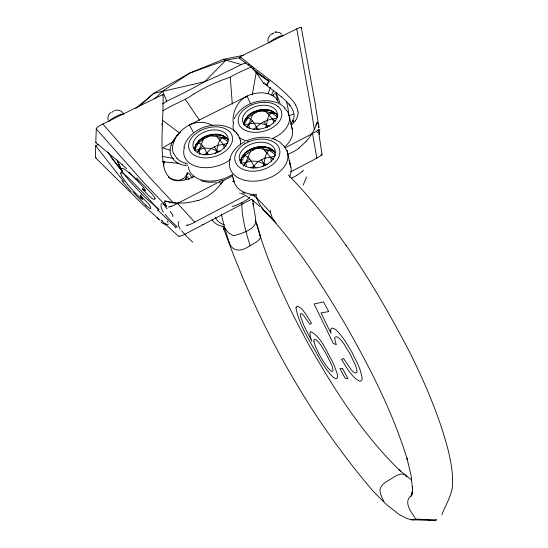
<?xml version="1.0" encoding="UTF-8"?>
<svg xmlns="http://www.w3.org/2000/svg" width="548" height="548" viewBox="0 0 548 548"><rect width="100%" height="100%" fill="white"/><g stroke="black" fill="none" stroke-linecap="round" stroke-linejoin="round"><path stroke-width="0.82" d="M95.784 142.453L96.311 128.451A7.268 1.377 -27.4 0 1 101.49 124.684L163.044 94.468C163.715 118.676 159.721 143.206 163.941 167.195A30.304 29.558 75 0 0 165.352 171.462L167.359 175.148L169.435 177.525M96.297 157.749A6.35 1.048 -27.4 0 1 95.462 157.742L95.688 145.871M161.934 124.882L161.968 123.636M220.214 151.406L216.878 150.803L211.199 148.515L204.397 148.049L199.253 149.59L194.41 150.166C195.704 135.52 218.858 128.588 228.235 139.685M287.282 150.337L287.241 151.412M249.895 197.568L248.128 198.883A36.922 35.127 18.4 0 1 247.251 199.458A53.279 50.532 17.4 0 1 245.374 200.589L241.915 202.733A173.058 36.01 60.4 0 0 247.388 236.702L250.107 245.716C243.435 250.258 234.27 253.334 229.838 244.161A191.355 36.771 60.4 0 1 221.399 214.22M276.699 92.454L277.137 100.599M194.41 150.166L198.616 142.802L198.746 140.747L205.178 136.575L217.33 134.226L217.577 135.02L222.077 135.678L221.94 135.219M275.439 113.066L275.548 113.532L272.13 111.689L271.931 110.881C261.492 107.161 252.114 114.34 244.463 120.505L243.853 124.649C245.079 110.086 269.404 103.867 277.706 115.902M268.335 147.652L268.452 148.118L263.746 147.419L263.54 146.611C254.957 147.638 247.97 153.036 241.284 158.057L240.647 162.441C241.695 147.467 266.41 140.809 275.151 152.762L274.219 151.125C266.246 149.816 258.033 147.035 249.991 149.474L250.21 150.275M321.676 154.974L322.012 154.447L318.265 129.65A5.233 0.822 -26.1 0 0 318.169 129.52M206.692 154.447L206.822 152.933C204.938 149.063 202.924 144.439 198.616 142.802L195.335 145.35L195.595 146.145L194.595 149.604L194.444 149.145M256.368 129.862L256.574 127.616C254.649 123.752 252.381 119.169 247.908 117.875L247.669 116.032C255.532 108.196 266.842 111.689 276.295 113.751L277.206 115.32L277.089 114.854M253.56 168.332L253.772 166.01C251.758 161.907 249.436 157.146 244.84 155.502L244.614 153.296C251.628 147.296 260.882 145.521 269.712 148.008L269.917 148.809L273.445 150.83L273.329 150.364M269.712 148.008L269.465 150.31L265.054 150.926L261.499 146.939M265.431 127.773C267.862 122.958 266.349 116.066 271.719 112.833L271.931 110.881M288.611 115.347L288.207 109.532L286.453 101.01M163.448 165.9L164.126 163.003M253.087 205.493L253.409 203.479M252.251 94.797L256.409 71.5M187.169 174.257C187.313 170.243 191.43 176.374 191.923 177.922M187.142 174.38L185.745 178.648M229.591 160.18C231.078 151.871 237.647 145.371 244.929 141.644M183.827 147.412C189.081 127.883 215.987 119.204 232.722 129.444M301.051 28.64L301.551 27.756A6.966 1.254 -29.7 0 0 297.982 28.332L296.776 28.893L310.401 104.647L314.346 129.513L317.265 122.19L318.018 123.492A13.33 10.946 -24.4 0 1 318.874 126.287M215.385 153.872C218.344 148.707 216.7 141.151 222.652 137.719L223.242 135.555C216.768 133.904 210.144 134.212 204.109 137.034M273.027 96.064C275.802 87.858 279.651 102.921 280.466 104.771M171.031 145.33L170.188 149.152A14.275 13.803 55.1 0 0 170.133 151.358C170.64 159.036 178.066 165.311 185.608 165.297M318.258 129.705L317.765 130.342M249.463 158.961L245.799 162.516L243.456 166.071L245.792 162.53L251.347 149.083L253.108 150.111M252.395 120.964L248.854 124.417L247.038 127.211C250.443 122.615 250.895 116.539 254.19 111.833L255.895 112.669M202.808 146.097L199.253 149.577L197.479 152.371C200.897 147.556 201.493 141.281 205.178 136.575L206.699 137.534L209.87 135.931L216.611 136.363L227.475 138.555L228.372 140.151M234.263 118.758C241.353 103.277 262.149 97.023 277.521 102.894M268.082 93.722L270.472 87.351M162.797 95.126L163.044 94.468M157.769 210.843L158.221 209.891M158.002 210.329L175.894 227.42L175.641 227.817M269.767 80.953L268.869 81.289L256.108 72.548L251.265 67.178L239.49 58.383L240.236 56.615L296.776 28.893M271.637 94.934L273.658 90.235M441.866 514.75C445.469 504.996 451.764 495.947 452.49 485.329C453.21 473.712 450.942 462.19 448.346 450.929C439.688 417.055 425.734 384.792 410.356 353.494C377.154 289.515 338.931 226.988 288.454 175.065M317.265 122.19L316.47 123.917M262.698 166.702C265.568 161.489 263.773 154.029 269.472 150.316L274.219 151.125M316.354 124.156L315.874 125.129M410.637 496.762L412.178 493.844L412.596 486.809L412.473 488.864L411.096 475.541L406.924 458.06L407.493 460.156C393.348 413.637 371.154 370.023 347.281 327.827C323.306 286.823 297.523 246.422 265.355 211.281L274.048 220.858C266.438 213.398 258.444 205.788 255.93 195.081M281.61 96.962L266.568 85.358L267.554 83.597M267.239 84.166L266.965 84.652M267.664 83.412L267.986 82.837M267.52 83.666L267.842 83.091M267.958 82.899L268.424 82.07M268.404 82.104L268.719 81.549M244.168 124.43L247.908 117.875M268.712 81.563L268.082 79.741M267.445 164.448L264.081 163.838L258.245 161.489L251.19 160.989L245.792 162.53L240.538 163.037L244.84 155.502M244.614 153.296L244.84 154.098L242.065 157.447L241.935 156.981M247.669 116.032L247.881 116.84L245.209 119.971L245.086 119.505M198.746 140.747L199.006 141.535L196.17 144.775L196.02 144.316M175.894 227.42L176.141 227.084M184.984 179.895L185.382 179.278M220.933 183.786L218.823 186.457A48.56 47.217 68.2 0 1 198.081 200.561M295.297 120.916L291.687 124.958M140.685 105.1L153.673 93.42L189.971 72.98L223.385 59.328L243.381 55.355M290.673 124.108L292.742 120.738A13.693 12.988 73.3 0 0 292.858 120.471C296.393 113.826 291.584 106.826 286.974 102.099A68.486 66.87 73.2 0 0 281.59 96.982M256.854 71.678L256.238 72.452L256.745 71.829M267.246 85.152L266.568 85.358L263.739 83.419L264.444 82.536M220.618 184.135L224.111 179.991M250.47 103.805L247.127 96.106L189.45 124.965L188.765 125.814M176.997 135.651L178.326 134.26M305.983 141.576L298.797 148.186M177.257 135.363L177.99 135.349M247.127 96.106L246.552 96.695M240.031 57.663L225.934 60.198L204.753 81.666A179.299 57.711 -24.9 0 1 166.722 101.174L162.372 104.038M204.226 154.789L206.822 152.933L211.199 148.515L217.604 145.254L223.44 144.473L227.872 143.213M253.943 129.479C260.711 122.451 267.082 119.354 276.781 118.265M251.053 167.894L253.772 166.01L258.245 161.489L264.725 158.139L270.582 157.31L275.63 155.735M246.36 96.886L245.97 97.277M302.112 171.702L303.003 170.716A4.453 1.302 -34 0 0 303.359 170.14M154.714 98.777L162.598 91.201L189.971 72.98L225.934 60.198L241.284 64.472L245.716 62.993M411.486 495.467C402.986 501.783 410.918 511.435 415.11 518.107A2.219 2.117 63.5 0 0 416.809 519.168L436.64 519.86A206.986 43.271 60.4 0 1 428.235 520.025M270.554 34.538L268.143 38.182L267.999 41.867M135.746 108.442L153.673 93.42L204.753 81.666A179.189 54.204 -18.9 0 0 241.284 64.465M248.545 150.474L248.676 150.933L245.97 152.858L245.84 152.392M137.808 106.922L141.706 103.743M111.025 112.319C108.634 114.025 107.408 117.183 108.114 120.046M198.616 142.802L203.52 139.137L206.699 137.534M273.13 33.469L272.767 33.709M193.745 176.394L191.553 177.799M162.941 110.833C172.716 104.449 184.06 100.969 193.533 94.126M232.612 175.929L224.269 180.087M174.333 140.918L162.777 147.953L170.079 150.145M140.329 195.513L141.548 194.787M244.84 143.761L248.696 141.788M250.107 245.716L256.574 241.928L259.814 239.017L260.382 236.359L258.663 230.482M185.06 234.119L251.327 199.328M291.207 178.381L296.653 175.524M245.299 195.609L194.636 222.152L177.559 203.418L222.796 180.025M290.714 171.853L316.854 158.173L312.552 133.616L285.124 147.796M241.928 202.479L238.401 204.253A48.662 46.217 17.2 0 1 235.407 205.569L232.201 206.562M272.507 95.366L273.438 94.893M96.496 142.227L95.777 142.59L118.45 161.468M98.517 144.364L95.688 145.741L116.772 172.716M188.896 179.189L188.217 179.497M239.49 58.383L240.236 58.054M248.141 64.87L249.1 64.445M251.607 104.942L247.888 106.812A22.365 14.543 -14.3 0 0 239.483 115.203A21.413 13.919 -14.3 0 0 238.599 117.395A22.598 14.693 -14.3 0 0 239.729 125.739A21.331 13.871 -14.3 0 0 241.709 128.02A22.584 14.686 -14.3 0 0 251.566 132.123A21.338 13.878 -14.3 0 0 255.704 132.39A22.578 14.673 -14.3 0 0 268.499 129.671A21.372 13.906 -14.3 0 0 272.301 127.739A22.578 14.68 -14.3 0 0 280.302 119.841A21.331 13.871 -14.3 0 0 281.487 116.888A22.591 14.686 -14.3 0 0 280.014 108.593A21.317 13.858 -14.3 0 0 277.952 106.381M254.943 147.72L255.067 148.186L251.731 149.364L251.607 148.898M288.926 115.977L293.324 114.1M272.082 34.065L271.507 34.12L273.521 32.996M251.265 67.178L252.053 66.87M189.231 178.573L183.923 180.182L178.353 180.792A14.57 14.234 70.7 0 1 169.257 177.758M247.306 140.521C254.512 137.521 262.629 136.342 270.315 138M253.073 113.224L252.861 112.415L259.273 110.175L265.965 109.627L266.164 110.436L264.479 110.23L264.362 109.764M114.429 110.532C117.457 109.422 121.108 110.395 123.122 112.929M170.12 206.617L168.757 206.986A5.48 0.836 -24.8 0 1 168.14 207.055M198.047 200.458L188.163 202.63A61.794 59.944 67.8 0 1 173.01 202.479L150.453 178.319L102.839 123.992M244.483 125.054C253.731 122.266 260.793 122.601 269.78 126.122M187.615 225.07L186.587 225.303A4.987 0.911 -24.7 0 1 185.998 225.344M122.512 170.914L121.992 171.044L118.32 166.578M274.774 32.27L275.678 32.079M113.696 111.025L112.052 112.189M215.083 134.479L218.22 138.288L222.646 137.712L227.475 138.555M276.124 32.031L279.336 32.496L281.775 34.127M263.999 109.744L267.451 113.333L271.705 112.826L276.295 113.751M275.514 32.099L276.315 32.003M258.081 72.87L252.402 68.486L253.56 68.37M216.337 182.025L208.487 182.306L203.651 181.525M179.162 236.147L178.429 236.085A4.583 1.425 -28.7 0 1 178.086 235.866L161.078 220.234A5.001 1.617 -28.5 0 0 161.461 220.488L162.277 220.577M426.728 519.497L411.123 519.689L406.801 518.476L398.882 514.346L386.093 504.174M430.132 520.415L411.123 519.689L414.178 519.826M177.778 203.568L171.695 202.76M225.714 59.499L223.385 59.328L225.934 60.198M242.428 193.739L240.99 193.485M162.249 161.66L178.977 163.386M254.902 195.896L249.867 195.067M217.577 135.02L215.885 134.808L215.741 134.342M262.588 147.268L263.746 147.419M172.88 202.472L165.489 201.089M150.734 208.822C151.508 205.007 143.829 199.773 141.309 196.458M162.092 156.392L173.709 158.461M171.01 202.623L164.503 200.856L164.736 202.486M200.924 180.73L203.198 181.409M232.715 181.313L234.325 181.868M274.754 139.398L279.439 141.768L284.597 146.672M272.596 138.617L275.493 139.665M226.66 137.829L226.797 138.288L223.481 136.349L223.242 135.555M242.579 194.013L244.36 194.828M242.785 192.3L244.84 193.362M212.782 125.615C204.904 121.04 194.629 121.266 187.032 126.314A36.476 35.353 83.3 0 0 180.052 132.047L177.942 134.452A31.873 30.921 80 0 0 175.99 137.24L173.716 141.788L172.538 146.693A13.31 12.947 72.7 0 0 173.387 153.145M239.709 192.923L240.127 193.143M276.13 222.913L262.006 208.514M142.165 199.116L140.548 197.903M245.799 195.588L249.6 198.006M218.22 138.288L223.44 144.473L226.002 146.049M265.054 150.926L270.582 157.31L273.815 159.31M267.451 113.333L272.808 119.348L275.658 121.149M169.106 177.525L173.463 179.676L177.977 180.271A9.919 9.432 12.7 0 0 182.909 178.737M411.712 480.069L399.026 469.814L400.417 471.075C362.194 434.078 333.574 388.47 307.524 342.445C286.207 303.181 266.999 262.348 255.238 219.131M281.343 104.819L285.124 107.956M143.405 189.724L145.494 190.814A4.795 0.692 46.5 0 0 145.241 190.019L143.782 187.991M159.167 209.432L144.898 197.349L129.999 181.429A29.599 4.233 47.3 0 1 127.225 178.127A23.372 3.309 47.3 0 1 125.766 176.298L123.506 173.25A15.351 2.158 47.3 0 1 121.827 170.469M271.719 112.833L277.706 117.334M162.578 120.279L179.593 133.082M269.472 150.316L275.096 154.563M222.652 137.719L228.016 141.774M251.279 199.225L259.93 206.534M168.346 176.963L168.722 177.251M257.998 72.802L259.827 74.22M259.738 74.151L260.738 74.925M260.684 74.884L261.862 75.795M234.297 130.677L238.175 134.986M261.649 75.631L262.8 76.528M262.561 76.336L263.465 77.049M263.273 76.898L266.177 79.165M264.211 77.624L265.609 78.727M233.455 130.006L235.065 131.267M266.081 79.09L268.869 81.289M267.013 79.823L267.479 80.193M267.938 80.556L268.404 80.926M240.236 56.615C257.629 71.952 278.137 83.94 293.413 101.531A29.907 28.167 82.4 0 1 295.797 105.154M125.903 175.655L123.423 173.689A15.036 2.076 47.3 0 0 121.451 172.599M256.574 127.616L259.088 129.801M253.772 166.01L256.135 168.078M130.095 173.442L124.047 168.914A26.551 3.754 47.3 0 0 123.252 168.544L123.136 168.503A28.866 4.076 47.2 0 0 121.581 168.496A20.803 2.932 47.3 0 0 121.779 170.421M146.241 205.801L132.828 191.903M206.822 152.933L208.72 154.598M122.218 164.729L126.711 168.763M262.841 208.822L261.519 207.473M136.534 178.004L151.118 193.067M95.359 157.55L141.233 202.986L159.482 219.899L158.694 219.241A12.46 8.583 -41.6 0 1 157.461 217.241M383.579 501.831L372.572 490.535C306.538 413.165 256.8 321.998 222.831 226.297M136 179.203L134.349 177.504A17.605 2.493 47.3 0 0 130.082 173.421M177.018 158.516L173.408 153.132M188.656 178.36L189.272 179.004M96.167 128.842L144.282 183.162L166.544 206.384L165.791 205.274M274.644 221.871L272.493 218.364L270.459 212.528A3.5 2.562 -42.2 0 1 270.657 210.562M158.571 210L144.562 194.17L130.397 179.723A28.373 3.863 47.2 0 0 127.492 177.052A22.632 3.103 47.2 0 0 125.91 175.661M124.122 181.731L120.128 176.888M127.622 184.464L122.478 177.36A25.92 3.576 47.2 0 1 121.848 176.264L121.766 176.114A28.222 3.905 47.2 0 1 120.724 173.483M118.149 166.366L117.628 165.715M117.457 165.496L115.073 162.407M406.835 477.027C403.999 471.664 397.471 474.719 393.738 477.185C388.943 480.699 381.189 483.11 379.97 489.727C380.045 494.344 382.401 498.509 384.436 502.557A1.966 1.678 -50.8 0 0 385.724 503.393M114.909 162.187L114.402 161.516M114.231 161.297L112.58 159.071M236.448 132.664L237.017 133.438M112.415 158.845L111.929 158.173M111.765 157.947L111.443 157.502M141.144 196.616L142.644 199.123A4.542 0.623 46.4 0 1 142.179 199.13M110.963 156.838L110.497 156.187M109.1 154.221L108.634 153.556M263.739 83.419L256.204 72.658M223.276 226.166L228.372 232.578L232.318 235.243A5.761 4.432 -15 0 0 233.982 235.537C240.949 233.955 256.361 229.194 255.779 220.495M107.805 152.371L121.992 171.044L117.094 159.961M107.49 151.926L107.881 152.488M345.932 245.305L346.226 245.744M185.354 99.4L199.417 120.238M264.026 121.656L267.616 127.479M261.485 159.811L265.198 165.886M214.398 146.885L217.974 152.803M189.45 124.965L193.417 132.472M219.166 181.189L220.707 184.094M295.762 105.175L297.345 108.936L297.927 111.97M265.616 83.474L266.568 85.358M121.615 170.277L121.992 171.044L118.628 164.112M119.752 166.428L118.998 164.886M117.505 161.79L117.882 162.571M259.766 234.654L260.163 235.572M162.598 91.201L166.722 101.174M155.009 198.575C154.358 202.596 144.658 191.136 143.405 190.074A26.852 4.85 46.3 0 1 142.398 188.978M223.728 228.989L223.981 229.763M194.615 147.994L194.725 148.344M194.91 146.727L195.061 147.186M196.828 143.192L196.938 143.542M197.739 142.001L197.89 142.459M199.986 139.87L200.136 140.329M201.301 138.952L201.411 139.302L202.829 138.466L202.685 138M205.712 136.473L205.856 136.938M207.343 135.904L207.452 136.253L209.131 135.788L208.987 135.329M210.624 134.746L210.864 135.541M212.371 134.609L212.514 135.068L214.186 134.822L214.083 134.472M218.974 134.548L219.111 135.013M220.515 134.883L220.618 135.233M232.071 175.086L234.071 181.772M289.447 103.915L289.974 105.737M224.536 136.322L224.673 136.788M225.68 137.082L225.783 137.432M240.634 160.783L240.736 161.133M279.062 104.23L277.589 100.524A13.125 12.357 81.8 0 0 273.301 95.975L268.986 93.92L264.273 92.948A31.579 29.9 84.5 0 0 261.047 92.797L258.005 92.968A36.168 34.284 86.7 0 0 249.593 95.016C238.435 98.88 232.167 111.155 233.174 122.567M240.894 159.475L241.024 159.934M242.716 155.824L242.812 156.173M239.565 137.822L239.812 138.678M240.291 140.391L240.531 141.24M243.607 154.591L243.737 155.057M247.155 151.447L247.251 151.803M257.307 225.55L258.889 231.318M243.839 123.074L243.935 123.423M244.079 121.841L244.209 122.307M245.833 118.423L245.929 118.779M253.265 148.309L253.361 148.666M246.696 117.265L246.819 117.724M248.847 115.19L248.97 115.655M256.622 147.131L256.841 147.933M250.121 114.299L250.21 114.655L251.587 113.84L251.464 113.374M258.409 146.987L258.533 147.453M260.17 146.85L260.266 147.207M261.882 146.727L262.006 147.193M256.861 223.783L257.539 226.413M256.026 111.319L256.115 111.676L257.766 111.217L257.642 110.751M265.232 146.953L265.355 147.419M266.835 147.296L266.931 147.652M259.273 110.175L259.478 110.977M271.068 148.803L271.185 149.268M260.999 110.032L261.115 110.504L262.787 110.251L262.698 109.895M272.274 149.59L272.363 149.94M267.602 109.943L267.719 110.408M269.15 110.258L270.712 111.038L270.602 110.573M273.247 111.621L273.356 112.093M272.808 119.348L273.733 123.204M274.418 112.354L274.5 112.71M270.582 157.31L271.541 161.331M287.426 152.543L290.872 167.181M289.276 160.393L290.646 166.215M223.44 144.473L224.331 148.398M289.296 115.916L292.385 129.657M255.649 218.673L253.08 203.582M293.283 121.951L292.947 120.259A10.618 2.5 79.2 0 1 293.002 121.142L293.036 121.889M301.379 28.14L314.799 101.476L318.436 124.615M313.977 341.431L314.648 344.192A15.611 3.055 60.3 0 0 316.018 347.795L319.333 354.522A22.865 4.5 60.3 0 0 324.368 362.934L326.272 365.687A15.522 3.035 60.3 0 0 329.053 369.14A15.817 3.089 60.3 0 0 332.328 371.386L332.835 371.023A13.604 2.658 60.2 0 0 332.951 369.79L332.348 367.139A15.885 3.103 60.3 0 0 331.499 364.735L326.834 355.049L321.224 345.74A15.056 2.946 60.3 0 0 319.95 343.98A15.467 3.028 60.3 0 0 318.744 342.459L318.367 342.014A14.09 2.761 60.3 0 0 316.395 340.082L315.127 339.39A19.769 3.863 60.3 0 0 314.538 339.376L314.059 339.815A15.152 2.966 60.3 0 0 313.977 341.431M248.854 124.43L249.429 128.355M245.792 162.53L246.388 166.626M199.253 149.59L199.897 154.378M318.648 126.17L318.854 127.725L318.799 126.3M232.297 104.127L230.311 77.193L221.57 80.289A143.905 110.388 -41.9 0 0 193.547 94.153M252.779 199.657L252.902 201.589M240.517 161.975L240.538 163.037M168.209 223.885L168.209 223.995A18.769 2.706 42.6 0 1 166.414 224.235M230.283 77.076A154.166 109.004 -51.8 0 1 251.888 66.842M319.751 129.287A49.635 14.097 81 0 1 319.313 134.65M314.292 129.486A60.835 57.307 78.8 0 1 305.955 141.548M298.852 148.275A47.751 45.094 79.5 0 1 287.488 154.344M298.201 111.97A14.303 13.453 82.9 0 1 295.262 120.882M140.494 195.65A20.002 2.541 47.1 0 1 141.316 196.759M140.357 195.561A24.578 2.555 45.9 0 1 141.329 196.499M166.01 224.961A50.156 9.152 46 0 1 161.071 222.104M166.496 224.331A28.9 4.405 43.6 0 1 164.934 223.57M167.174 221.022A41.771 5.692 42.8 0 1 167.935 222.385M120.772 173.524A20.338 2.808 47.2 0 1 121.409 172.552M127.636 184.471A16.995 2.336 47.2 0 0 131.465 188.896L132.986 190.546A21.632 3.158 47.2 0 0 135.548 193.115M140.569 197.951A18.07 2.761 47.3 0 1 135.562 193.191M187.348 172.497A12.994 12.344 12.2 0 1 182.977 178.819M150.522 208.624A11.419 1.582 45.1 0 1 146.097 205.562M131.143 191.642A84.974 13.769 46.9 0 1 121.848 180.676M120.039 176.84A91.263 13.412 47.2 0 1 116.683 172.661M163.989 162.948A29.051 27.784 18.2 0 1 164.599 161.55M143.302 189.574A21.468 3.274 47.3 0 1 142.316 188.82M162.722 203.459A51.594 5.261 45.7 0 1 167.236 208.966M165.907 205.171A13.714 10.022 -61.1 0 1 164.927 202.383M170.27 211.549A30.421 4.131 43.6 0 1 171.586 213.412M171.723 213.535A19.92 2.891 42.7 0 1 172.853 216.556M136.007 179.121A22.208 2.966 47.2 0 1 138.802 182.114M138.733 182.142A18.673 2.37 47.2 0 1 143.843 188.026M222.837 181.046A50.526 49.101 69 0 1 220.947 183.799M185.642 163.222A16.269 15.81 73.2 0 1 177.093 158.441M187.3 163.359A11.686 11.35 72.7 0 1 185.656 163.146M151.412 193.232A12.172 1.781 45.2 0 1 155.125 198.684M128.807 172.298A79.405 9.569 46.7 0 1 137.781 180.874M118.532 161.585A84.413 11.392 47 0 1 122.286 164.845M194.335 176.072A34.236 33.243 67.5 0 1 189.211 178.525M179.758 132.897A30.003 24.489 -28.5 0 1 180.504 132.219M170.928 145.288A30.455 29.496 57.7 0 1 177.038 135.692M187.793 165.017A10.878 10.549 58.7 0 1 185.608 165.291M268.972 43.073A8.206 1.5 -29.5 0 1 277 37.531A8.206 1.5 -29.5 0 1 283.042 36.01M108.977 121.375A8.501 1.617 -27.5 0 1 116.964 115.964A8.501 1.617 -27.5 0 1 123.958 114.196M185.416 179.662A21.276 17.118 -40.4 0 1 188.087 176.463M253.197 200.76A24.098 18.824 -41.4 0 1 252.936 203.514M223.351 226.468A24.098 18.824 -41.4 0 1 211.987 219.734M215.46 217.474A19.612 15.282 -41.3 0 0 215.809 218.193A20.769 16.187 -41.4 0 0 222.81 224.276A19.605 15.276 -41.3 0 0 224.372 224.769M229.838 244.161A2.713 1.877 -18.3 0 1 229.804 242.517M253.491 195.136A191.43 36.778 60.4 0 1 270.465 212.542M237.743 134.767A29.126 19.214 -16.6 0 1 240.462 144.816M230.585 159.495A29.126 19.214 -16.6 0 1 197.273 166.667A29.126 19.214 -16.6 0 1 184.477 147.398M284.59 108.36A28.763 18.796 -14.3 0 1 271.329 138.973M247.58 141.179A28.763 18.796 -14.3 0 1 239.031 137.445M233.606 130.219A28.763 18.796 -14.3 0 1 233.626 122.574M291.399 126.773A28.366 18.79 -14.3 0 1 284.515 146.891M251.696 104.901A22.365 14.543 -14.3 0 1 264.15 102.25M277.939 106.387A22.537 14.659 -14.3 0 0 267.123 102.401A21.413 13.912 -14.3 0 0 264.067 102.284M262.615 147.542A18.303 12.378 -14.8 0 1 264.965 147.7M289.577 163.51A29.339 20.091 -14.8 0 1 289.481 177.038M256.827 194.704A29.339 20.091 -14.8 0 1 233.503 177.819M284.186 146.734A29.763 20.118 -14.8 0 1 263.65 179.819A29.763 20.118 -14.8 0 1 229.9 160.831M244.846 143.768A23.139 15.57 -14.8 0 0 236.133 152.666A22.16 14.906 -14.9 0 0 235.208 155.009A23.386 15.734 -14.8 0 0 236.352 163.962A22.071 14.851 -14.9 0 0 238.394 166.428A23.372 15.721 -14.8 0 0 248.573 170.921A22.084 14.865 -14.8 0 0 252.847 171.243A23.365 15.714 -14.8 0 0 266.095 168.455A22.119 14.885 -14.8 0 0 270.034 166.414A23.365 15.714 -14.8 0 0 278.329 158.023A22.078 14.858 -14.8 0 0 279.562 154.865A23.379 15.728 -14.8 0 0 278.055 145.967A22.064 14.837 -14.8 0 0 275.925 143.583A23.324 15.693 -14.8 0 0 264.739 139.219A22.153 14.899 -14.8 0 0 261.574 139.069A23.139 15.57 -14.8 0 0 248.696 141.795M194.704 150.118A17.913 11.823 -16.6 0 1 194.835 148.871M219.31 135.37A17.913 11.823 -16.6 0 1 220.899 135.671M232.455 174.47A28.722 19.201 -16.6 0 1 204.301 180.6A28.722 19.201 -16.6 0 1 188.348 166.798M194.78 222.2A9.241 2.041 -25.7 0 1 187.368 225.283M321.347 155.077A9.09 1.719 -25.3 0 1 316.621 158.112M185.08 234.195A8.535 2.932 -30.5 0 1 179.004 236.298M301.9 171.709A8.412 2.548 -33.5 0 1 296.701 175.319M177.682 203.472A10.967 2.076 -25.7 0 1 171.675 206.178M316.497 131.184A10.624 1.774 -24.8 0 1 312.381 133.596M180.176 229.043A143.501 22.639 28.3 0 1 178.901 221.495M171.736 206.103A8.61 1.445 -25.5 0 1 169.99 206.712M163.42 212.343A161.838 26.674 27.9 0 1 161.434 203.514M321.203 155.468A143.658 29.044 -80.5 0 1 321.792 155.166M321.923 154.235A4.836 0.904 -25.9 0 1 322.012 154.447M317.155 132.63A162.27 31.4 -79.9 0 1 317.792 132.178M317.676 130.376A8.48 1.356 -25.3 0 1 316.676 131.136M192.745 242.12A143.46 21.146 28.4 0 1 181.737 230.749M177.367 226.947A161.77 25.057 28 0 1 165.16 214.289M303.188 185.128A143.617 26.044 -80.6 0 1 306.613 176.963M202.897 224.721A134.363 22.824 24.2 0 1 202.493 224.283M330.691 330.204L330.924 333.28L321.046 312.922L328.731 311.586L323.519 301.914L314.107 303.982L333.259 343.411L336.362 344.706A19.584 4.199 60.1 0 1 334.828 338.945A16.789 3.596 60.1 0 1 335.068 337.089L336.78 336.705L339.246 338.294A16.084 3.459 60.1 0 1 341.411 340.582A17.015 3.658 60.1 0 1 343.843 343.747L350.22 354.22L355.173 364.578A19.262 4.124 60.1 0 1 356.399 368.167L356.892 370.421A16.851 3.61 60 0 1 356.871 372.284L355.666 373.154L353.57 372.126A15.399 3.295 60 0 1 351.193 369.777L343.589 358.55L341.527 359.413L346.795 368.003A24.838 5.302 60 0 0 350.617 373.27A26.105 5.583 60.1 0 0 351.871 374.805A25.009 5.343 60 0 0 355.344 378.483L359.145 380.929A39.394 8.46 60.2 0 0 360.392 381.107L361.427 380.689L361.995 379.586A25.927 5.562 60 0 0 362.016 377.038L360.18 370.099A31.394 6.72 60.1 0 0 357.563 363.543L351.782 352.008L345.692 341.89A26.66 5.733 60.1 0 0 341.979 336.671L341.246 335.732A29.291 6.288 60.1 0 0 339.109 333.17L337.191 331.122A24.516 5.281 60.2 0 0 334.486 328.862L332.061 328.053A25.571 5.501 60.2 0 0 330.869 329.163L330.691 330.204M295.968 307.805C299.318 326.766 311.483 343.103 320.272 359.94C324.142 366.078 327.944 372.482 333.451 377.312C334.41 378.154 336.862 379.593 337.458 377.647A23.324 4.562 60.3 0 0 337.534 375.887A22.639 4.432 60.2 0 0 337.041 373.291L334.294 365.721A30.188 5.877 60.3 0 0 332.211 361.139C326.355 351.282 321.299 336.815 310.654 331.67A23.386 4.583 60.3 0 0 309.956 332.643L310.223 336.232L311.812 341.219L304.017 325.834L300.455 316.23A14.892 2.925 60.7 0 1 300.722 313.675A16.509 3.247 60.6 0 1 301.105 313.586L301.866 313.833A12.741 2.507 60.7 0 1 303.393 315.093L309.901 324.382L311.552 323.231L305.887 314.237A20.317 4.007 60.7 0 0 302.859 310.312A20.379 4.014 60.7 0 0 300.249 307.634L297.619 306.236L296.557 306.538L295.968 307.805M412.288 491.83L412.165 493.919L411.343 495.796L412.288 491.83M199.883 130.897L198.965 131.417A22.646 14.865 -16.5 0 0 190.177 140.048A21.687 14.234 -16.6 0 0 189.19 142.316A22.879 15.022 -16.5 0 0 189.923 150.967A21.598 14.18 -16.6 0 0 191.8 153.337A22.872 15.015 -16.5 0 0 201.459 157.646A21.605 14.193 -16.6 0 0 205.582 157.947A22.858 15.002 -16.5 0 0 218.501 155.214A21.639 14.214 -16.5 0 0 222.392 153.228A22.865 15.008 -16.6 0 0 230.763 145.104A21.598 14.186 -16.5 0 0 232.085 142.048A22.872 15.015 -16.6 0 0 230.996 133.459A21.584 14.173 -16.5 0 0 229.043 131.157A22.824 14.981 -16.6 0 0 218.405 126.965A21.68 14.227 -16.5 0 0 215.35 126.828A22.646 14.865 -16.5 0 0 202.781 129.506L199.883 130.897M342.637 368.736L339.918 368.564L345.192 378.319L347.966 378.593L342.637 368.736M253.258 129.095A17.789 11.563 -14.3 0 0 277.302 113.272A17.789 11.563 -14.3 0 0 249.361 109.429A17.789 11.563 -14.3 0 0 253.258 129.095M250.34 167.688A18.406 12.385 -14.8 0 0 275.233 150.953A18.406 12.385 -14.8 0 0 246.347 146.583A18.406 12.385 -14.8 0 0 250.34 167.688M203.294 154.522A18.016 11.823 -16.5 0 0 228.064 138.281A18.016 11.823 -16.5 0 0 200.315 134.137A18.016 11.823 -16.5 0 0 203.294 154.522"/></g></svg>
